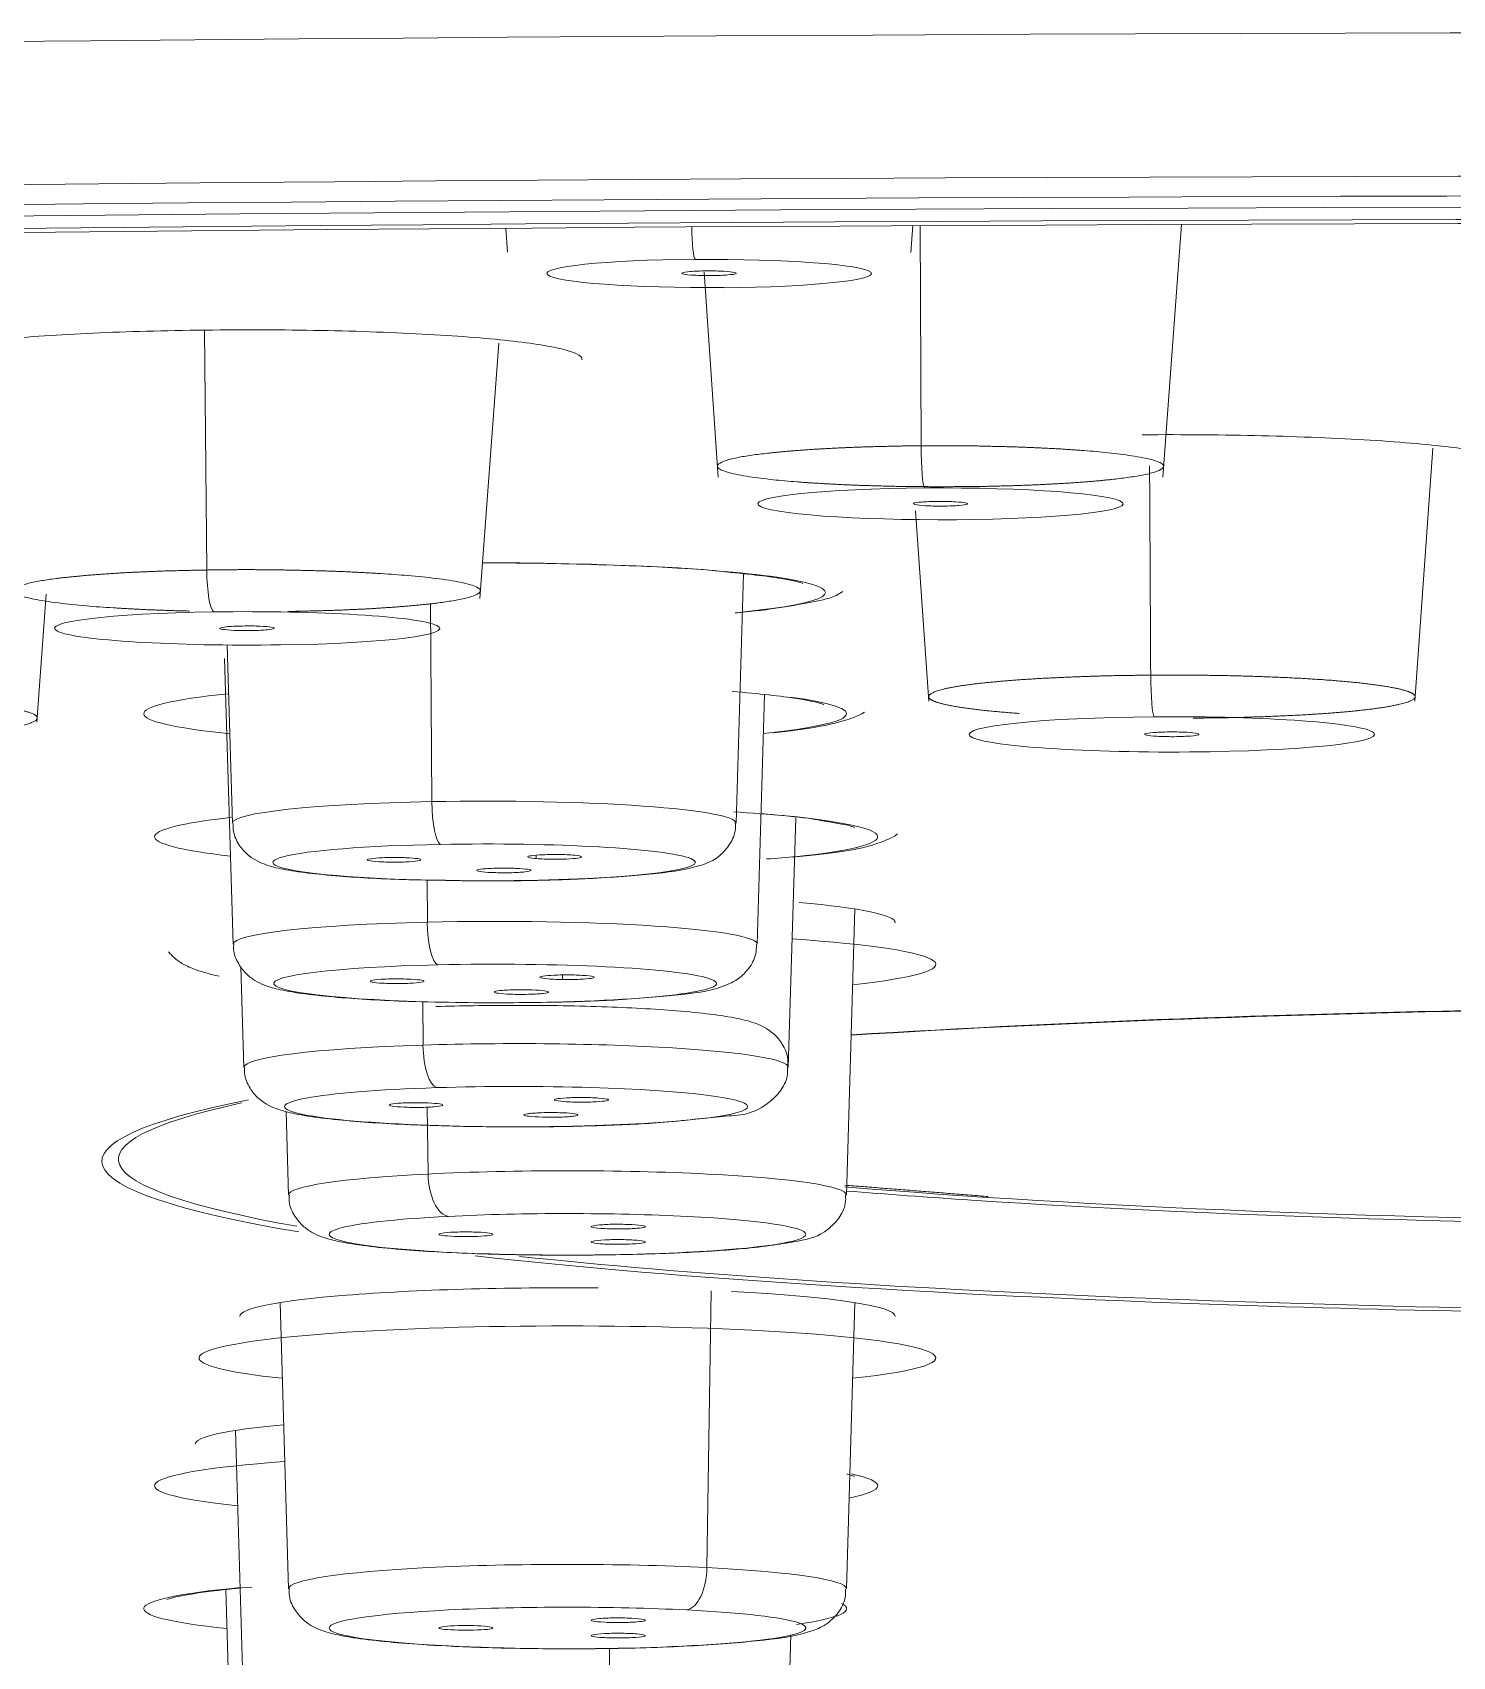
# Model space of a CAD drawing. Extents: x 19821 to 22981, y -91 to 2224.
# Drawn here: x 20676.77 to 20687.25, y 1301.8 to 1313.79 of the extents above; entities that cross this region are included whole.
import ezdxf

# ---------------------------------------------------------------- set-up
doc = ezdxf.new("R2010")
doc.units = 0
doc.header["$LTSCALE"] = 10
doc.header["$MEASUREMENT"] = 0
doc.layers.add('1', color=7, linetype='CONTINUOUS')

msp = doc.modelspace()

# ---------------------------------------------------------------- linework, layer by layer
at = {"layer": '1', "color": 7, "linetype": 'Continuous', "lineweight": 18}
for p, q in [((20680.26, 1312.342), (20680.272, 1312.164)), ((20683.251, 1312.163), (20683.265, 1312.361)), ((20685.111, 1310.503), (20685.247, 1312.37)), ((20681.725, 1312.018), (20681.828, 1310.503)), ((20680.069, 1309.607), (20680.208, 1311.494)), ((20686.971, 1308.851), (20687.103, 1310.717)), ((20683.286, 1310.256), (20683.384, 1308.851)), ((20681.96, 1307.95), (20682.015, 1309.789)), ((20676.8, 1308.695), (20676.869, 1309.641)), ((20678.185, 1309.164), (20678.249, 1307.055)), ((20678.203, 1309.264), (20678.243, 1307.95)), ((20682.116, 1307.055), (20682.171, 1308.896)), ((20682.346, 1306.146), (20682.401, 1307.989)), ((20682.775, 1305.204), (20682.838, 1307.316)), ((20678.306, 1306.889), (20678.328, 1306.146)), ((20678.639, 1305.822), (20678.657, 1305.204)), ((20678.594, 1304.41), (20678.657, 1302.298)), ((20682.775, 1302.298), (20682.838, 1304.41)), ((20678.265, 1303.466), (20678.328, 1301.355)), ((20678.193, 1302.29), (20678.249, 1300.447)), ((20682.346, 1301.355), (20682.364, 1301.957))]:
    msp.add_line(p, q, dxfattribs=at)
at = {"layer": '1', "color": 7, "linetype": 'Continuous', "lineweight": 13}
for p, q in [((20683.32, 1312.361), (20683.326, 1310.735)), ((20678.037, 1311.586), (20678.053, 1309.818)), ((20679.706, 1309.57), (20679.715, 1308.108)), ((20679.679, 1307.53), (20679.682, 1307.218)), ((20679.647, 1306.632), (20679.65, 1306.311)), ((20679.679, 1305.853), (20679.687, 1305.36)), ((20681.745, 1302.454), (20681.776, 1304.498)), ((20681.024, 1301.52), (20681.027, 1301.857))]:
    msp.add_line(p, q, dxfattribs=at)
for centre, major_axis, ratio, start_param, end_param in [((20690.341, 1302.937), (-124.486, 0), 0.087156, 4.712389, 6.292218), ((20680.101, 1309.652), (2.519, 0), 0.087156, 5.570273, 7.85907), ((20680.182, 1308.758), (2.594, 0), 0.087156, 2.432297, 3.856174), ((20680.182, 1308.758), (2.594, 0), 0.087156, 5.581056, 6.857328), ((20680.101, 1307.95), (-1.859, 0), 0.087156, 4.921828, 6.285822), ((20680.101, 1307.95), (-1.859, 0), 0.087156, 3.138973, 4.921828), ((20679.777, 1308.092), (0.006, -0.3), 0.207121, 4.653174, 6.193979), ((20680.337, 1307.849), (2.669, 0), 0.087156, 2.473666, 3.802069), ((20680.337, 1307.849), (2.669, 0), 0.087156, 5.591353, 7.109675), ((20680.101, 1307.66), (-1.559, 0), 0.087156, 4.921828, 8.063421), ((20680.101, 1307.66), (-1.559, 0), 0.087156, 1.780236, 4.921828), ((20680.425, 1307.826), (-0.006, 0.3), 0.207121, 4.230671, 4.320397), ((20680.425, 1307.826), (-0.006, 0.3), 0.207121, 3.052387, 3.290084), ((20680.182, 1307.056), (-1.934, 0), 0.087156, 4.974188, 6.285852), ((20680.182, 1307.056), (-1.934, 0), 0.087156, 3.139008, 4.974188), ((20679.759, 1307.202), (0.007, -0.3), 0.257834, 4.652052, 6.192857), ((20680.716, 1306.907), (2.719, 0), 0.087156, 5.598007, 7.198158), ((20680.182, 1306.766), (-1.634, 0), 0.087156, 4.974188, 7.706588), ((20680.182, 1306.766), (-1.634, 0), 0.087156, 1.832596, 4.974188), ((20680.605, 1306.927), (-0.007, 0.3), 0.257834, 4.254152, 4.367281), ((20690.341, 1305.469), (12.94, 0), 0.087156, 1.731361, 2.191948), ((20680.337, 1306.147), (-2.009, 0), 0.087156, 5.061455, 6.285841), ((20680.337, 1306.147), (-2.009, 0), 0.087156, 3.138996, 5.061455), ((20679.752, 1306.296), (0.01, -0.3), 0.340719, 4.649544, 6.190349), ((20680.337, 1305.857), (-1.709, 0), 0.087156, 5.061455, 8.203047), ((20680.337, 1305.857), (-1.709, 0), 0.087156, 1.919862, 4.381987), ((20690.341, 1305.454), (13.062, 0), 0.087156, 2.731419, 3.617888), ((20690.341, 1305.469), (12.94, 0), 0.087156, 2.764749, 3.596829), ((20680.716, 1305.204), (-2.059, 0), 0.087156, 5.235988, 6.285819), ((20680.716, 1305.204), (-2.059, 0), 0.087156, 3.138975, 5.235988), ((20679.837, 1305.346), (0.015, -0.3), 0.498097, 4.641698, 6.182504), ((20690.341, 1305.952), (-10.938, 0), 0.087156, 0.805438, 1.473224), ((20690.341, 1305.937), (-11.06, 0), 0.087156, 0.817461, 0.92658), ((20680.716, 1304.914), (-1.759, 0), 0.087156, 2.094395, 4.184487), ((20680.716, 1304.914), (-1.759, 0), 0.087156, 5.998167, 8.37758), ((20690.341, 1305.454), (13.062, 0), 0.087156, 3.803291, 4.364065), ((20690.341, 1305.469), (12.94, 0), 0.087156, 3.831712, 4.712389), ((20680.716, 1304.001), (2.719, 0), 0.087156, 1.047198, 3.826771), ((20680.716, 1304.001), (2.719, 0), 0.087156, 5.597991, 7.330383), ((20680.337, 1303.058), (2.669, 0), 0.087156, 2.265132, 3.833425), ((20680.337, 1303.058), (2.669, 0), 0.087156, 5.882627, 6.666405), ((20680.716, 1302.298), (-2.059, 0), 0.087156, 4.18879, 6.285803), ((20681.595, 1302.44), (0.015, 0.3), 0.498097, 3.242274, 4.78308), ((20680.716, 1302.298), (-2.059, 0), 0.087156, 3.138959, 4.18879), ((20680.182, 1302.15), (2.594, 0), 0.087156, 2.382931, 3.843722), ((20680.716, 1302.008), (-1.759, 0), 0.087156, 4.18879, 7.330383), ((20680.716, 1302.008), (-1.759, 0), 0.087156, 1.047198, 4.18879), ((20680.182, 1302.15), (2.594, 0), 0.087156, 5.742766, 6.453895)]:
    msp.add_ellipse(centre, major_axis=major_axis, ratio=ratio, start_param=start_param, end_param=end_param, dxfattribs=at)
at = {"layer": '1', "color": 7, "linetype": 'Continuous', "lineweight": 18}
for centre, major_axis, ratio, start_param, end_param in [((20690.341, 1301.967), (-123.486, 0), 0.087156, 4.712389, 6.221456), ((20690.341, 1301.967), (121.8, 0), 0.087156, 1.570796, 4.70718), ((20690.341, 1302.016), (119.248, 0), 0.087156, 1.570796, 3.197179), ((20690.341, 1301.967), (-120.85, 0), 0.087156, 4.712389, 7.853982), ((20690.341, 1301.967), (119.464, 0), 0.087156, 1.570796, 3.186508), ((20681.658, 1312.411), (0.002, -0.3), 0.087551, 4.911199, 6.195044), ((20681.764, 1312.008), (-1.2, 0), 0.087156, 4.801139, 7.939584), ((20681.76, 1312.007), (-1.2, 0), 0.087156, 1.659633, 4.797905), ((20683.352, 1310.723), (0.002, -0.3), 0.087075, 4.668694, 6.195355), ((20683.47, 1310.307), (-1.348, 0), 0.087156, 4.79971, 7.94077), ((20683.469, 1310.307), (-1.348, 0), 0.087156, 1.658402, 4.798892), ((20678.105, 1309.808), (0.005, -0.3), 0.173098, 4.676333, 6.194458), ((20678.351, 1309.387), (-1.422, 0), 0.087155, 1.745535, 4.886528), ((20678.352, 1309.388), (-1.422, 0), 0.087156, 4.887006, 8.028243), ((20685.047, 1309.034), (0.002, -0.3), 0.086851, 4.685987, 6.195526), ((20685.177, 1308.605), (-1.496, 0), 0.087157, 4.799626, 7.941204), ((20685.177, 1308.605), (-1.496, 0), 0.087157, 1.65809, 4.799555), ((20680.716, 1307.215), (2.419, 0), 0.087156, 6.280569, 7.068363), ((20680.182, 1306.766), (-1.634, 0), 0.087156, 1.423403, 1.832596), ((20690.341, 1305.454), (13.062, 0), 0.087156, 1.725078, 2.185321), ((20680.337, 1305.857), (-1.709, 0), 0.087156, 4.381987, 5.061455), ((20690.341, 1305.937), (-11.06, 0), 0.087156, 0.92658, 1.570796), ((20680.716, 1304.914), (-1.759, 0), 0.087156, 5.235988, 5.998167), ((20680.716, 1304.914), (-1.759, 0), 0.087156, 4.184487, 5.235988), ((20680.716, 1304.309), (2.419, 0), 0.087156, 1.477231, 3.144204), ((20680.716, 1304.309), (2.419, 0), 0.087156, 6.280543, 7.330383), ((20690.341, 1305.454), (13.062, 0), 0.087156, 4.364065, 4.712389), ((20680.337, 1303.366), (2.369, 0), 0.087156, 2.380783, 3.144185)]:
    msp.add_ellipse(centre, major_axis=major_axis, ratio=ratio, start_param=start_param, end_param=end_param, dxfattribs=at)
for points, degree in [([(20681.743, 1312.027), (20681.692, 1312.026), (20681.612, 1312.023), (20681.552, 1312.013), (20681.563, 1312.002), (20681.642, 1311.994), (20681.727, 1311.992), (20681.778, 1311.992)], 3), ([(20681.778, 1311.992), (20681.829, 1311.993), (20681.909, 1311.996), (20681.969, 1312.006), (20681.958, 1312.016), (20681.879, 1312.025), (20681.794, 1312.027), (20681.743, 1312.027)], 3), ([(20683.451, 1310.325), (20683.4, 1310.324), (20683.32, 1310.321), (20683.261, 1310.311), (20683.272, 1310.301), (20683.351, 1310.292), (20683.435, 1310.29), (20683.486, 1310.29)], 3), ([(20683.486, 1310.29), (20683.537, 1310.291), (20683.617, 1310.294), (20683.677, 1310.304), (20683.666, 1310.314), (20683.587, 1310.323), (20683.503, 1310.325), (20683.451, 1310.325)], 3), ([(20678.316, 1309.405), (20678.266, 1309.404), (20678.189, 1309.4), (20678.14, 1309.39), (20678.161, 1309.38), (20678.249, 1309.372), (20678.334, 1309.371), (20678.385, 1309.371)], 3), ([(20678.385, 1309.371), (20678.435, 1309.372), (20678.512, 1309.376), (20678.561, 1309.386), (20678.54, 1309.396), (20678.453, 1309.405), (20678.367, 1309.406), (20678.316, 1309.405)], 3), ([(20685.16, 1308.623), (20685.109, 1308.622), (20685.029, 1308.619), (20684.969, 1308.609), (20684.98, 1308.599), (20685.059, 1308.59), (20685.143, 1308.588), (20685.194, 1308.588)], 3), ([(20685.194, 1308.588), (20685.245, 1308.589), (20685.325, 1308.592), (20685.385, 1308.602), (20685.374, 1308.613), (20685.295, 1308.621), (20685.211, 1308.623), (20685.16, 1308.623)], 3), ([(20680.77, 1307.713), (20680.732, 1307.716), (20680.656, 1307.719), (20680.529, 1307.717), (20680.441, 1307.71), (20680.408, 1307.7), (20680.443, 1307.693), (20680.473, 1307.689)], 3), ([(20679.245, 1307.684), (20679.235, 1307.68), (20679.235, 1307.672), (20679.317, 1307.664), (20679.431, 1307.661), (20679.554, 1307.663), (20679.605, 1307.669), (20679.626, 1307.674)], 3), ([(20679.626, 1307.674), (20679.636, 1307.678), (20679.636, 1307.686), (20679.554, 1307.694), (20679.44, 1307.697), (20679.317, 1307.694), (20679.266, 1307.688), (20679.245, 1307.684)], 3), ([(20680.205, 1307.617), (20680.156, 1307.616), (20680.081, 1307.612), (20680.036, 1307.602), (20680.061, 1307.592), (20680.152, 1307.584), (20680.238, 1307.583), (20680.288, 1307.583)], 3), ([(20680.288, 1307.583), (20680.338, 1307.585), (20680.413, 1307.589), (20680.458, 1307.599), (20680.432, 1307.609), (20680.342, 1307.617), (20680.256, 1307.618), (20680.205, 1307.617)], 3), ([(20680.473, 1307.689), (20680.511, 1307.686), (20680.587, 1307.682), (20680.714, 1307.684), (20680.802, 1307.691), (20680.835, 1307.702), (20680.8, 1307.709), (20680.77, 1307.713)], 3), ([(20679.795, 1307.528), (20680.111, 1307.519), (20680.431, 1307.526)], 2), ([(20679.265, 1306.787), (20679.257, 1306.783), (20679.261, 1306.775), (20679.349, 1306.767), (20679.464, 1306.764), (20679.586, 1306.768), (20679.633, 1306.774), (20679.651, 1306.778)], 3), ([(20679.651, 1306.778), (20679.659, 1306.783), (20679.654, 1306.79), (20679.567, 1306.798), (20679.452, 1306.801), (20679.33, 1306.798), (20679.283, 1306.791), (20679.265, 1306.787)], 3), ([(20680.854, 1306.824), (20680.814, 1306.827), (20680.736, 1306.831), (20680.61, 1306.828), (20680.526, 1306.821), (20680.5, 1306.81), (20680.539, 1306.803), (20680.571, 1306.8)], 3), ([(20680.571, 1306.8), (20680.611, 1306.797), (20680.689, 1306.793), (20680.815, 1306.796), (20680.899, 1306.803), (20680.925, 1306.814), (20680.886, 1306.821), (20680.854, 1306.824)], 3), ([(20680.325, 1306.719), (20680.276, 1306.718), (20680.204, 1306.714), (20680.165, 1306.703), (20680.197, 1306.693), (20680.292, 1306.685), (20680.378, 1306.685), (20680.428, 1306.686)], 3), ([(20680.428, 1306.686), (20680.476, 1306.687), (20680.549, 1306.692), (20680.588, 1306.702), (20680.556, 1306.712), (20680.461, 1306.72), (20680.375, 1306.72), (20680.325, 1306.719)], 3), ([(20680.948, 1305.92), (20680.905, 1305.923), (20680.824, 1305.926), (20680.701, 1305.922), (20680.625, 1305.914), (20680.609, 1305.903), (20680.655, 1305.897), (20680.69, 1305.894)], 3), ([(20680.69, 1305.894), (20680.733, 1305.891), (20680.814, 1305.888), (20680.937, 1305.892), (20681.013, 1305.9), (20681.029, 1305.911), (20680.983, 1305.917), (20680.948, 1305.92)], 3), ([(20679.401, 1305.871), (20679.398, 1305.867), (20679.41, 1305.859), (20679.505, 1305.852), (20679.623, 1305.85), (20679.741, 1305.854), (20679.781, 1305.861), (20679.795, 1305.865)], 3), ([(20679.795, 1305.865), (20679.799, 1305.87), (20679.786, 1305.877), (20679.691, 1305.885), (20679.574, 1305.887), (20679.456, 1305.882), (20679.415, 1305.876), (20679.401, 1305.871)], 3), ([(20680.525, 1305.812), (20680.479, 1305.81), (20680.41, 1305.805), (20680.382, 1305.794), (20680.424, 1305.785), (20680.526, 1305.778), (20680.612, 1305.778), (20680.662, 1305.779)], 3), ([(20680.662, 1305.779), (20680.708, 1305.781), (20680.777, 1305.786), (20680.805, 1305.797), (20680.763, 1305.807), (20680.661, 1305.813), (20680.575, 1305.813), (20680.525, 1305.812)], 3), ([(20683.822, 1305.193), (20682.764, 1305.277)], 1), ([(20681.191, 1304.986), (20681.144, 1304.988), (20681.059, 1304.99), (20680.944, 1304.984), (20680.885, 1304.975), (20680.892, 1304.964), (20680.95, 1304.959), (20680.991, 1304.956)], 3), ([(20680.991, 1304.956), (20681.038, 1304.954), (20681.123, 1304.953), (20681.238, 1304.958), (20681.297, 1304.967), (20681.29, 1304.978), (20681.232, 1304.984), (20681.191, 1304.986)], 3), ([(20680.166, 1304.914), (20680.161, 1304.919), (20680.133, 1304.926), (20680.025, 1304.932), (20679.905, 1304.932), (20679.798, 1304.926), (20679.771, 1304.919), (20679.766, 1304.914)], 3), ([(20679.766, 1304.914), (20679.771, 1304.91), (20679.799, 1304.903), (20679.907, 1304.897), (20680.027, 1304.897), (20680.134, 1304.903), (20680.161, 1304.91), (20680.166, 1304.914)], 3), ([(20680.991, 1304.873), (20680.949, 1304.87), (20680.891, 1304.865), (20680.885, 1304.853), (20680.946, 1304.844), (20681.06, 1304.839), (20681.144, 1304.841), (20681.191, 1304.843)], 3), ([(20681.191, 1304.843), (20681.233, 1304.845), (20681.291, 1304.851), (20681.296, 1304.862), (20681.236, 1304.871), (20681.122, 1304.876), (20681.038, 1304.875), (20680.991, 1304.873)], 3), ([(20681.191, 1302.08), (20681.144, 1302.082), (20681.059, 1302.084), (20680.944, 1302.078), (20680.885, 1302.069), (20680.892, 1302.058), (20680.95, 1302.053), (20680.991, 1302.05)], 3), ([(20680.166, 1302.008), (20680.161, 1302.013), (20680.133, 1302.02), (20680.025, 1302.026), (20679.905, 1302.026), (20679.798, 1302.02), (20679.771, 1302.013), (20679.766, 1302.008)], 3), ([(20679.766, 1302.008), (20679.771, 1302.004), (20679.799, 1301.997), (20679.907, 1301.991), (20680.027, 1301.991), (20680.134, 1301.997), (20680.161, 1302.004), (20680.166, 1302.008)], 3), ([(20680.991, 1301.967), (20680.949, 1301.964), (20680.891, 1301.959), (20680.885, 1301.947), (20680.946, 1301.938), (20681.06, 1301.933), (20681.144, 1301.935), (20681.191, 1301.937)], 3), ([(20680.991, 1302.05), (20681.038, 1302.048), (20681.123, 1302.047), (20681.238, 1302.052), (20681.297, 1302.061), (20681.29, 1302.072), (20681.232, 1302.078), (20681.191, 1302.08)], 3), ([(20681.191, 1301.937), (20681.233, 1301.939), (20681.291, 1301.945), (20681.296, 1301.956), (20681.236, 1301.965), (20681.122, 1301.97), (20681.038, 1301.969), (20680.991, 1301.967)], 3)]:
    msp.add_open_spline(points, degree=degree, dxfattribs=at)
for points, knots in [([(20676.334, 1311.499), (20676.375, 1311.505), (20676.594, 1311.53), (20677.102, 1311.567), (20677.635, 1311.584), (20677.93, 1311.588)], [0, 0, 0, 0, 0.111166, 0.555583, 1, 1, 1, 1]), ([(20677.93, 1311.588), (20678.225, 1311.593), (20678.795, 1311.593), (20679.622, 1311.567), (20680.293, 1311.517), (20680.717, 1311.452), (20680.825, 1311.4), (20680.823, 1311.374), (20680.822, 1311.371)], [0, 0, 0, 0, 0.196678, 0.393357, 0.590035, 0.786713, 0.983392, 1, 1, 1, 1]), ([(20683.613, 1310.434), (20683.606, 1310.434), (20683.592, 1310.434), (20683.571, 1310.434), (20683.55, 1310.433), (20683.529, 1310.433), (20683.507, 1310.433), (20683.486, 1310.433), (20683.465, 1310.433), (20683.443, 1310.433), (20683.422, 1310.433), (20683.401, 1310.433), (20683.379, 1310.434), (20683.358, 1310.434), (20683.336, 1310.434), (20683.314, 1310.434), (20683.293, 1310.434), (20683.271, 1310.434), (20683.25, 1310.435), (20683.228, 1310.435), (20683.206, 1310.435), (20683.185, 1310.436), (20683.163, 1310.436), (20683.142, 1310.436), (20683.12, 1310.437), (20683.099, 1310.437), (20683.077, 1310.438), (20683.056, 1310.438), (20683.034, 1310.439), (20683.013, 1310.439), (20682.991, 1310.44), (20682.97, 1310.441), (20682.949, 1310.441), (20682.928, 1310.442), (20682.906, 1310.443), (20682.885, 1310.443), (20682.864, 1310.444), (20682.843, 1310.445), (20682.823, 1310.446), (20682.802, 1310.446), (20682.781, 1310.447), (20682.76, 1310.448), (20682.74, 1310.449), (20682.72, 1310.45), (20682.699, 1310.451), (20682.679, 1310.452), (20682.659, 1310.453), (20682.639, 1310.454), (20682.619, 1310.455), (20682.599, 1310.456), (20682.58, 1310.458), (20682.561, 1310.459), (20682.541, 1310.46), (20682.522, 1310.461), (20682.503, 1310.462), (20682.484, 1310.464), (20682.466, 1310.465), (20682.447, 1310.466), (20682.429, 1310.468), (20682.354, 1310.473), (20682.218, 1310.486), (20682.041, 1310.508), (20681.893, 1310.537), (20681.818, 1310.57), (20681.822, 1310.601), (20681.879, 1310.627), (20681.972, 1310.65), (20682.083, 1310.668), (20682.175, 1310.679), (20682.236, 1310.685), (20682.266, 1310.688), (20682.296, 1310.691), (20682.327, 1310.694), (20682.359, 1310.697), (20682.391, 1310.699), (20682.424, 1310.702), (20682.457, 1310.704), (20682.491, 1310.707), (20682.526, 1310.709), (20682.561, 1310.711), (20682.597, 1310.713), (20682.633, 1310.715), (20682.669, 1310.717), (20682.706, 1310.719), (20682.743, 1310.721), (20682.781, 1310.722), (20682.819, 1310.724), (20682.857, 1310.725), (20682.895, 1310.727), (20682.934, 1310.728), (20682.973, 1310.729), (20683.011, 1310.73), (20683.051, 1310.731), (20683.09, 1310.732), (20683.129, 1310.733), (20683.168, 1310.734), (20683.208, 1310.734), (20683.247, 1310.735), (20683.287, 1310.735), (20683.313, 1310.735), (20683.326, 1310.735)], [0, 0, 0, 0, 0.004078, 0.008164, 0.012259, 0.016362, 0.020473, 0.024592, 0.02872, 0.032856, 0.037, 0.041152, 0.045313, 0.049482, 0.053659, 0.057845, 0.062039, 0.066241, 0.070451, 0.07467, 0.078897, 0.083132, 0.087375, 0.091627, 0.095887, 0.100155, 0.104432, 0.108716, 0.113009, 0.117311, 0.12162, 0.125938, 0.130264, 0.134598, 0.138941, 0.143292, 0.147651, 0.152018, 0.156393, 0.160777, 0.165169, 0.16957, 0.173978, 0.178395, 0.18282, 0.187253, 0.191695, 0.196145, 0.200603, 0.205069, 0.209543, 0.214026, 0.218517, 0.223016, 0.227523, 0.232039, 0.236563, 0.241095, 0.245635, 0.250184, 0.297654, 0.355114, 0.422544, 0.499915, 0.562606, 0.61894, 0.668919, 0.712542, 0.749809, 0.758306, 0.766775, 0.775216, 0.783628, 0.792011, 0.800366, 0.808692, 0.81699, 0.82526, 0.833501, 0.841713, 0.849897, 0.858053, 0.86618, 0.874278, 0.882349, 0.890391, 0.898404, 0.906389, 0.914346, 0.922274, 0.930174, 0.938046, 0.945889, 0.953704, 0.961491, 0.969249, 0.976979, 0.984681, 0.992355, 1, 1, 1, 1]), ([(20683.326, 1310.735), (20683.333, 1310.736), (20683.347, 1310.736), (20683.368, 1310.736), (20683.389, 1310.736), (20683.411, 1310.736), (20683.432, 1310.736), (20683.453, 1310.736), (20683.475, 1310.736), (20683.496, 1310.736), (20683.517, 1310.736), (20683.539, 1310.736), (20683.56, 1310.736), (20683.582, 1310.736), (20683.604, 1310.735), (20683.625, 1310.735), (20683.647, 1310.735), (20683.668, 1310.735), (20683.69, 1310.735), (20683.712, 1310.734), (20683.733, 1310.734), (20683.755, 1310.734), (20683.776, 1310.733), (20683.798, 1310.733), (20683.82, 1310.732), (20683.841, 1310.732), (20683.863, 1310.731), (20683.884, 1310.731), (20683.906, 1310.73), (20683.927, 1310.73), (20683.948, 1310.729), (20683.97, 1310.729), (20683.991, 1310.728), (20684.012, 1310.727), (20684.033, 1310.727), (20684.054, 1310.726), (20684.075, 1310.725), (20684.096, 1310.724), (20684.117, 1310.724), (20684.138, 1310.723), (20684.159, 1310.722), (20684.179, 1310.721), (20684.2, 1310.72), (20684.22, 1310.719), (20684.24, 1310.718), (20684.26, 1310.717), (20684.281, 1310.716), (20684.3, 1310.715), (20684.32, 1310.714), (20684.34, 1310.713), (20684.359, 1310.712), (20684.379, 1310.71), (20684.398, 1310.709), (20684.417, 1310.708), (20684.436, 1310.707), (20684.455, 1310.705), (20684.474, 1310.704), (20684.492, 1310.703), (20684.51, 1310.701), (20684.586, 1310.696), (20684.721, 1310.684), (20684.898, 1310.661), (20685.046, 1310.632), (20685.121, 1310.6), (20685.117, 1310.568), (20685.06, 1310.542), (20684.967, 1310.519), (20684.856, 1310.502), (20684.764, 1310.49), (20684.703, 1310.484), (20684.673, 1310.481), (20684.643, 1310.478), (20684.612, 1310.475), (20684.581, 1310.472), (20684.548, 1310.47), (20684.515, 1310.467), (20684.482, 1310.465), (20684.448, 1310.462), (20684.413, 1310.46), (20684.378, 1310.458), (20684.343, 1310.456), (20684.306, 1310.454), (20684.27, 1310.452), (20684.233, 1310.45), (20684.196, 1310.448), (20684.158, 1310.447), (20684.12, 1310.445), (20684.082, 1310.444), (20684.044, 1310.442), (20684.005, 1310.441), (20683.967, 1310.44), (20683.928, 1310.439), (20683.889, 1310.438), (20683.849, 1310.437), (20683.81, 1310.436), (20683.771, 1310.436), (20683.731, 1310.435), (20683.692, 1310.435), (20683.653, 1310.434), (20683.626, 1310.434), (20683.613, 1310.434)], [0, 0, 0, 0, 0.004085, 0.008179, 0.01228, 0.016389, 0.020507, 0.024632, 0.028765, 0.032907, 0.037056, 0.041213, 0.045379, 0.049552, 0.053733, 0.057922, 0.06212, 0.066325, 0.070538, 0.074759, 0.078989, 0.083226, 0.087471, 0.091724, 0.095986, 0.100255, 0.104532, 0.108818, 0.113111, 0.117413, 0.121722, 0.126039, 0.130365, 0.134698, 0.13904, 0.143389, 0.147747, 0.152113, 0.156486, 0.160868, 0.165258, 0.169655, 0.174061, 0.178475, 0.182897, 0.187327, 0.191765, 0.196211, 0.200665, 0.205127, 0.209597, 0.214075, 0.218561, 0.223056, 0.227558, 0.232069, 0.236587, 0.241114, 0.245648, 0.250191, 0.297762, 0.355246, 0.422636, 0.499927, 0.562657, 0.619022, 0.66901, 0.71261, 0.749816, 0.758314, 0.766783, 0.775224, 0.783637, 0.792021, 0.800377, 0.808705, 0.817003, 0.825274, 0.833515, 0.841729, 0.849914, 0.85807, 0.866198, 0.874297, 0.882368, 0.89041, 0.898423, 0.906409, 0.914365, 0.922293, 0.930192, 0.938063, 0.945905, 0.953719, 0.961504, 0.96926, 0.976988, 0.984687, 0.992358, 1, 1, 1, 1]), ([(20684.958, 1310.817), (20685.266, 1310.819), (20685.85, 1310.814), (20686.672, 1310.781), (20687.31, 1310.724), (20687.66, 1310.659), (20687.724, 1310.611), (20687.716, 1310.589)], [0, 0, 0, 0, 0.206131, 0.412262, 0.618393, 0.824524, 1, 1, 1, 1]), ([(20677.925, 1309.515), (20677.922, 1309.515), (20677.913, 1309.516), (20677.897, 1309.516), (20677.877, 1309.517), (20677.857, 1309.517), (20677.837, 1309.518), (20677.817, 1309.518), (20677.798, 1309.519), (20677.778, 1309.52), (20677.758, 1309.52), (20677.739, 1309.521), (20677.719, 1309.522), (20677.7, 1309.522), (20677.68, 1309.523), (20677.661, 1309.524), (20677.642, 1309.525), (20677.623, 1309.525), (20677.604, 1309.526), (20677.585, 1309.527), (20677.566, 1309.528), (20677.547, 1309.529), (20677.528, 1309.53), (20677.509, 1309.531), (20677.491, 1309.532), (20677.472, 1309.533), (20677.454, 1309.534), (20677.436, 1309.535), (20677.418, 1309.536), (20677.4, 1309.537), (20677.382, 1309.538), (20677.3, 1309.543), (20677.147, 1309.554), (20676.941, 1309.576), (20676.757, 1309.604), (20676.647, 1309.637), (20676.62, 1309.669), (20676.655, 1309.696), (20676.729, 1309.72), (20676.827, 1309.739), (20676.911, 1309.752), (20676.968, 1309.759), (20676.996, 1309.762), (20677.025, 1309.765), (20677.054, 1309.768), (20677.084, 1309.771), (20677.115, 1309.774), (20677.147, 1309.777), (20677.18, 1309.78), (20677.213, 1309.783), (20677.247, 1309.785), (20677.281, 1309.788), (20677.316, 1309.79), (20677.352, 1309.792), (20677.388, 1309.795), (20677.424, 1309.797), (20677.461, 1309.799), (20677.499, 1309.801), (20677.537, 1309.803), (20677.575, 1309.804), (20677.614, 1309.806), (20677.652, 1309.808), (20677.692, 1309.809), (20677.731, 1309.811), (20677.771, 1309.812), (20677.811, 1309.813), (20677.851, 1309.814), (20677.891, 1309.815), (20677.931, 1309.816), (20677.972, 1309.817), (20678.012, 1309.818), (20678.039, 1309.818), (20678.053, 1309.818)], [0, 0, 0, 0, 0.001877, 0.006293, 0.010715, 0.015145, 0.019582, 0.024026, 0.028477, 0.032935, 0.0374, 0.041872, 0.046351, 0.050837, 0.05533, 0.05983, 0.064337, 0.068851, 0.073372, 0.0779, 0.082435, 0.086977, 0.091527, 0.096083, 0.100646, 0.105216, 0.109793, 0.114377, 0.118968, 0.123566, 0.128171, 0.132784, 0.187909, 0.25444, 0.332354, 0.421626, 0.494262, 0.559485, 0.617292, 0.667681, 0.710651, 0.720495, 0.730306, 0.740082, 0.749824, 0.759533, 0.769207, 0.778847, 0.788453, 0.798025, 0.807562, 0.817066, 0.826536, 0.835971, 0.845373, 0.854741, 0.864074, 0.873374, 0.882639, 0.891871, 0.901068, 0.910232, 0.919362, 0.928457, 0.937519, 0.946547, 0.95554, 0.9645, 0.973426, 0.982318, 0.991176, 1, 1, 1, 1]), ([(20678.053, 1309.818), (20678.059, 1309.819), (20678.072, 1309.819), (20678.091, 1309.819), (20678.11, 1309.819), (20678.129, 1309.82), (20678.149, 1309.82), (20678.168, 1309.82), (20678.188, 1309.82), (20678.207, 1309.82), (20678.227, 1309.82), (20678.246, 1309.82), (20678.266, 1309.821), (20678.286, 1309.821), (20678.306, 1309.821), (20678.325, 1309.821), (20678.345, 1309.821), (20678.365, 1309.821), (20678.385, 1309.821), (20678.405, 1309.821), (20678.425, 1309.821), (20678.445, 1309.82), (20678.465, 1309.82), (20678.485, 1309.82), (20678.505, 1309.82), (20678.525, 1309.82), (20678.545, 1309.82), (20678.565, 1309.819), (20678.585, 1309.819), (20678.605, 1309.819), (20678.625, 1309.819), (20678.646, 1309.818), (20678.666, 1309.818), (20678.686, 1309.818), (20678.706, 1309.817), (20678.726, 1309.817), (20678.746, 1309.816), (20678.766, 1309.816), (20678.786, 1309.815), (20678.806, 1309.815), (20678.826, 1309.814), (20678.846, 1309.814), (20678.865, 1309.813), (20678.885, 1309.813), (20678.905, 1309.812), (20678.925, 1309.812), (20678.944, 1309.811), (20678.964, 1309.81), (20678.983, 1309.81), (20679.003, 1309.809), (20679.022, 1309.808), (20679.042, 1309.807), (20679.061, 1309.807), (20679.08, 1309.806), (20679.099, 1309.805), (20679.118, 1309.804), (20679.137, 1309.803), (20679.156, 1309.802), (20679.175, 1309.801), (20679.194, 1309.8), (20679.212, 1309.799), (20679.231, 1309.798), (20679.249, 1309.797), (20679.267, 1309.796), (20679.285, 1309.795), (20679.303, 1309.794), (20679.321, 1309.793), (20679.403, 1309.788), (20679.556, 1309.777), (20679.762, 1309.756), (20679.946, 1309.727), (20680.056, 1309.694), (20680.083, 1309.662), (20680.049, 1309.635), (20679.975, 1309.611), (20679.877, 1309.592), (20679.792, 1309.58), (20679.735, 1309.572), (20679.708, 1309.569), (20679.679, 1309.566), (20679.65, 1309.563), (20679.62, 1309.56), (20679.589, 1309.557), (20679.557, 1309.554), (20679.525, 1309.551), (20679.491, 1309.549), (20679.458, 1309.546), (20679.423, 1309.543), (20679.388, 1309.541), (20679.353, 1309.539), (20679.317, 1309.536), (20679.28, 1309.534), (20679.243, 1309.532), (20679.206, 1309.53), (20679.168, 1309.528), (20679.13, 1309.527), (20679.091, 1309.525), (20679.052, 1309.523), (20679.013, 1309.522), (20678.973, 1309.52), (20678.934, 1309.519), (20678.894, 1309.518), (20678.853, 1309.517), (20678.813, 1309.516), (20678.773, 1309.515), (20678.732, 1309.514), (20678.691, 1309.513), (20678.664, 1309.513), (20678.651, 1309.513)], [0, 0, 0, 0, 0.003581, 0.007169, 0.010763, 0.014363, 0.01797, 0.021584, 0.025204, 0.02883, 0.032463, 0.036102, 0.039747, 0.043399, 0.047058, 0.050723, 0.054394, 0.058072, 0.061756, 0.065446, 0.069144, 0.072847, 0.076557, 0.080273, 0.083996, 0.087726, 0.091461, 0.095203, 0.098952, 0.102707, 0.106469, 0.110237, 0.114011, 0.117792, 0.121579, 0.125373, 0.129173, 0.13298, 0.136793, 0.140613, 0.144439, 0.148271, 0.15211, 0.155955, 0.159807, 0.163666, 0.16753, 0.171402, 0.175279, 0.179163, 0.183054, 0.186951, 0.190855, 0.194765, 0.198681, 0.202604, 0.206533, 0.210469, 0.214411, 0.21836, 0.222316, 0.226277, 0.230245, 0.23422, 0.238201, 0.242189, 0.246183, 0.250183, 0.29761, 0.355048, 0.422489, 0.499923, 0.562507, 0.618797, 0.668784, 0.712461, 0.74982, 0.7583, 0.766752, 0.775177, 0.783575, 0.791945, 0.800289, 0.808605, 0.816893, 0.825155, 0.833389, 0.841596, 0.849776, 0.857928, 0.866053, 0.874151, 0.882222, 0.890265, 0.898281, 0.906269, 0.91423, 0.922164, 0.930071, 0.93795, 0.945802, 0.953627, 0.961424, 0.969194, 0.976936, 0.984652, 0.99234, 1, 1, 1, 1]), ([(20680.088, 1309.871), (20680.133, 1309.871), (20680.479, 1309.87), (20681.122, 1309.856), (20681.704, 1309.827), (20681.881, 1309.805), (20681.887, 1309.804)], [0, 0, 0, 0, 0.06677, 0.523332, 0.983732, 1, 1, 1, 1]), ([(20681.887, 1309.804), (20682.072, 1309.787), (20682.289, 1309.76), (20682.431, 1309.729), (20682.453, 1309.718), (20682.453, 1309.718)], [0, 0, 0, 0, 0.551843, 0.859039, 1, 1, 1, 1]), ([(20681.954, 1309.502), (20681.975, 1309.503), (20682.236, 1309.527), (20682.507, 1309.579), (20682.679, 1309.613), (20682.748, 1309.66)], [0, 0, 0, 0, 0.054706, 0.681779, 1, 1, 1, 1]), ([(20684.049, 1308.76), (20684.044, 1308.76), (20684.031, 1308.761), (20684.01, 1308.762), (20683.987, 1308.764), (20683.964, 1308.766), (20683.942, 1308.768), (20683.919, 1308.77), (20683.897, 1308.772), (20683.875, 1308.774), (20683.854, 1308.776), (20683.832, 1308.778), (20683.811, 1308.78), (20683.791, 1308.782), (20683.77, 1308.784), (20683.75, 1308.787), (20683.731, 1308.789), (20683.712, 1308.791), (20683.693, 1308.794), (20683.674, 1308.796), (20683.656, 1308.799), (20683.639, 1308.801), (20683.622, 1308.804), (20683.605, 1308.807), (20683.589, 1308.809), (20683.573, 1308.812), (20683.558, 1308.815), (20683.544, 1308.817), (20683.53, 1308.82), (20683.516, 1308.823), (20683.503, 1308.826), (20683.491, 1308.829), (20683.479, 1308.832), (20683.468, 1308.835), (20683.457, 1308.838), (20683.447, 1308.841), (20683.438, 1308.844), (20683.429, 1308.847), (20683.421, 1308.85), (20683.414, 1308.854), (20683.407, 1308.857), (20683.402, 1308.86), (20683.396, 1308.863), (20683.392, 1308.867), (20683.387, 1308.871), (20683.383, 1308.876), (20683.381, 1308.882), (20683.382, 1308.888), (20683.385, 1308.894), (20683.391, 1308.9), (20683.399, 1308.906), (20683.41, 1308.912), (20683.423, 1308.918), (20683.438, 1308.924), (20683.455, 1308.929), (20683.475, 1308.935), (20683.496, 1308.94), (20683.519, 1308.945), (20683.544, 1308.95), (20683.571, 1308.955), (20683.599, 1308.96), (20683.629, 1308.965), (20683.66, 1308.969), (20683.693, 1308.974), (20683.727, 1308.978), (20683.762, 1308.982), (20683.798, 1308.986), (20683.836, 1308.99), (20683.874, 1308.993), (20683.913, 1308.997), (20683.953, 1309), (20683.993, 1309.004), (20684.035, 1309.007), (20684.077, 1309.01), (20684.119, 1309.012), (20684.162, 1309.015), (20684.205, 1309.018), (20684.248, 1309.02), (20684.292, 1309.022), (20684.336, 1309.024), (20684.379, 1309.026), (20684.423, 1309.028), (20684.467, 1309.03), (20684.511, 1309.031), (20684.555, 1309.033), (20684.599, 1309.034), (20684.643, 1309.036), (20684.686, 1309.037), (20684.729, 1309.038), (20684.772, 1309.039), (20684.814, 1309.039), (20684.857, 1309.04), (20684.898, 1309.041), (20684.939, 1309.041), (20684.98, 1309.042), (20685.007, 1309.042), (20685.021, 1309.042)], [0, 0, 0, 0, 0.004527, 0.011673, 0.018859, 0.026084, 0.033349, 0.040653, 0.047996, 0.055378, 0.0628, 0.070261, 0.077761, 0.0853, 0.092879, 0.100497, 0.108154, 0.11585, 0.123586, 0.131361, 0.139176, 0.147029, 0.154922, 0.162854, 0.170825, 0.178836, 0.186886, 0.194975, 0.203103, 0.211271, 0.219477, 0.227724, 0.236009, 0.244333, 0.252697, 0.2611, 0.269543, 0.278024, 0.286545, 0.295105, 0.303704, 0.312342, 0.32102, 0.329737, 0.338493, 0.354937, 0.371242, 0.387408, 0.403435, 0.419323, 0.435072, 0.450681, 0.466152, 0.481484, 0.496677, 0.51173, 0.526645, 0.541421, 0.556057, 0.570555, 0.584914, 0.599134, 0.613215, 0.627157, 0.64096, 0.654625, 0.66815, 0.681536, 0.694784, 0.707893, 0.720863, 0.733694, 0.746386, 0.758939, 0.771354, 0.783629, 0.795766, 0.807764, 0.819624, 0.831344, 0.842926, 0.854369, 0.865673, 0.876838, 0.887865, 0.898753, 0.909502, 0.920112, 0.930584, 0.940916, 0.95111, 0.961166, 0.971082, 0.98086, 0.9905, 1, 1, 1, 1]), ([(20685.021, 1309.042), (20685.028, 1309.042), (20685.042, 1309.042), (20685.064, 1309.042), (20685.086, 1309.042), (20685.107, 1309.042), (20685.13, 1309.043), (20685.152, 1309.043), (20685.174, 1309.043), (20685.197, 1309.043), (20685.22, 1309.043), (20685.243, 1309.042), (20685.266, 1309.042), (20685.289, 1309.042), (20685.312, 1309.042), (20685.336, 1309.042), (20685.36, 1309.042), (20685.383, 1309.042), (20685.407, 1309.041), (20685.431, 1309.041), (20685.456, 1309.041), (20685.48, 1309.04), (20685.504, 1309.04), (20685.529, 1309.04), (20685.553, 1309.039), (20685.578, 1309.039), (20685.603, 1309.038), (20685.628, 1309.038), (20685.653, 1309.037), (20685.678, 1309.036), (20685.703, 1309.036), (20685.728, 1309.035), (20685.753, 1309.034), (20685.778, 1309.034), (20685.803, 1309.033), (20685.828, 1309.032), (20685.854, 1309.031), (20685.879, 1309.03), (20685.904, 1309.029), (20685.929, 1309.028), (20685.954, 1309.027), (20685.979, 1309.026), (20686.004, 1309.025), (20686.03, 1309.024), (20686.054, 1309.023), (20686.079, 1309.021), (20686.104, 1309.02), (20686.129, 1309.019), (20686.153, 1309.017), (20686.178, 1309.016), (20686.202, 1309.014), (20686.226, 1309.013), (20686.25, 1309.011), (20686.274, 1309.01), (20686.298, 1309.008), (20686.321, 1309.006), (20686.345, 1309.005), (20686.368, 1309.003), (20686.391, 1309.001), (20686.413, 1308.999), (20686.436, 1308.997), (20686.458, 1308.995), (20686.48, 1308.993), (20686.501, 1308.991), (20686.523, 1308.989), (20686.544, 1308.987), (20686.564, 1308.985), (20686.585, 1308.982), (20686.604, 1308.98), (20686.624, 1308.978), (20686.643, 1308.975), (20686.662, 1308.973), (20686.68, 1308.971), (20686.698, 1308.968), (20686.716, 1308.966), (20686.733, 1308.963), (20686.75, 1308.96), (20686.766, 1308.958), (20686.781, 1308.955), (20686.796, 1308.952), (20686.811, 1308.949), (20686.825, 1308.947), (20686.839, 1308.944), (20686.852, 1308.941), (20686.864, 1308.938), (20686.876, 1308.935), (20686.887, 1308.932), (20686.898, 1308.929), (20686.907, 1308.926), (20686.917, 1308.923), (20686.925, 1308.92), (20686.933, 1308.917), (20686.941, 1308.913), (20686.947, 1308.91), (20686.953, 1308.907), (20686.958, 1308.904), (20686.963, 1308.9), (20686.967, 1308.896), (20686.971, 1308.891), (20686.973, 1308.885), (20686.973, 1308.879), (20686.969, 1308.873), (20686.963, 1308.867), (20686.955, 1308.861), (20686.945, 1308.855), (20686.932, 1308.849), (20686.916, 1308.843), (20686.899, 1308.838), (20686.88, 1308.832), (20686.858, 1308.827), (20686.835, 1308.822), (20686.81, 1308.817), (20686.783, 1308.812), (20686.755, 1308.807), (20686.725, 1308.802), (20686.694, 1308.798), (20686.661, 1308.793), (20686.627, 1308.789), (20686.592, 1308.785), (20686.556, 1308.781), (20686.519, 1308.777), (20686.48, 1308.773), (20686.441, 1308.77), (20686.401, 1308.767), (20686.361, 1308.763), (20686.32, 1308.76), (20686.278, 1308.757), (20686.235, 1308.754), (20686.193, 1308.752), (20686.15, 1308.749), (20686.106, 1308.747), (20686.063, 1308.745), (20686.019, 1308.743), (20685.975, 1308.741), (20685.931, 1308.739), (20685.887, 1308.737), (20685.843, 1308.735), (20685.799, 1308.734), (20685.755, 1308.733), (20685.712, 1308.731), (20685.668, 1308.73), (20685.625, 1308.729), (20685.582, 1308.728), (20685.54, 1308.728), (20685.498, 1308.727), (20685.456, 1308.726), (20685.415, 1308.726), (20685.374, 1308.725), (20685.347, 1308.725), (20685.334, 1308.725)], [0, 0, 0, 0, 0.003803, 0.007635, 0.011496, 0.015388, 0.019308, 0.023259, 0.027239, 0.031248, 0.035288, 0.039356, 0.043455, 0.047582, 0.05174, 0.055927, 0.060144, 0.06439, 0.068666, 0.072971, 0.077306, 0.081671, 0.086065, 0.090489, 0.094942, 0.099425, 0.103937, 0.108479, 0.113051, 0.117652, 0.122283, 0.126944, 0.131634, 0.136354, 0.141103, 0.145882, 0.15069, 0.155528, 0.160396, 0.165293, 0.17022, 0.175176, 0.180163, 0.185178, 0.190223, 0.195298, 0.200403, 0.205537, 0.210701, 0.215894, 0.221117, 0.226369, 0.231651, 0.236963, 0.242305, 0.247676, 0.253076, 0.258506, 0.263966, 0.269456, 0.274975, 0.280523, 0.286102, 0.29171, 0.297347, 0.303014, 0.308711, 0.314438, 0.320194, 0.325979, 0.331795, 0.337639, 0.343514, 0.349418, 0.355352, 0.361316, 0.367309, 0.373331, 0.379384, 0.385466, 0.391577, 0.397719, 0.40389, 0.41009, 0.416321, 0.42258, 0.42887, 0.435189, 0.441538, 0.447916, 0.454325, 0.460762, 0.46723, 0.473727, 0.480254, 0.48681, 0.493396, 0.500012, 0.512443, 0.524769, 0.53699, 0.549107, 0.561118, 0.573024, 0.584825, 0.596521, 0.608112, 0.619598, 0.630979, 0.642255, 0.653426, 0.664492, 0.675453, 0.686308, 0.697059, 0.707704, 0.718245, 0.72868, 0.73901, 0.749235, 0.759355, 0.769369, 0.779279, 0.789083, 0.798782, 0.808376, 0.817865, 0.827249, 0.836527, 0.8457, 0.854769, 0.863731, 0.872589, 0.881342, 0.889989, 0.898531, 0.906968, 0.915299, 0.923525, 0.931647, 0.939662, 0.947573, 0.955378, 0.963078, 0.970673, 0.978163, 0.985547, 0.992826, 1, 1, 1, 1]), ([(20681.931, 1308.922), (20682.134, 1308.905), (20682.396, 1308.876), (20682.576, 1308.839), (20682.607, 1308.825), (20682.607, 1308.825)], [0, 0, 0, 0, 0.510096, 0.848648, 1, 1, 1, 1]), ([(20674.542, 1308.881), (20674.549, 1308.881), (20674.563, 1308.881), (20674.584, 1308.882), (20674.605, 1308.882), (20674.626, 1308.883), (20674.648, 1308.883), (20674.67, 1308.884), (20674.692, 1308.884), (20674.714, 1308.884), (20674.737, 1308.885), (20674.76, 1308.885), (20674.782, 1308.885), (20674.806, 1308.885), (20674.829, 1308.886), (20674.852, 1308.886), (20674.876, 1308.886), (20674.9, 1308.886), (20674.924, 1308.886), (20674.948, 1308.886), (20674.973, 1308.886), (20674.997, 1308.886), (20675.022, 1308.886), (20675.047, 1308.886), (20675.072, 1308.886), (20675.098, 1308.886), (20675.123, 1308.886), (20675.149, 1308.886), (20675.174, 1308.886), (20675.2, 1308.885), (20675.226, 1308.885), (20675.252, 1308.885), (20675.278, 1308.885), (20675.305, 1308.884), (20675.331, 1308.884), (20675.357, 1308.883), (20675.384, 1308.883), (20675.411, 1308.882), (20675.437, 1308.882), (20675.464, 1308.881), (20675.491, 1308.88), (20675.518, 1308.88), (20675.545, 1308.879), (20675.572, 1308.878), (20675.599, 1308.877), (20675.626, 1308.877), (20675.652, 1308.876), (20675.679, 1308.875), (20675.706, 1308.874), (20675.733, 1308.873), (20675.76, 1308.872), (20675.787, 1308.87), (20675.814, 1308.869), (20675.84, 1308.868), (20675.867, 1308.867), (20675.893, 1308.865), (20675.92, 1308.864), (20675.946, 1308.863), (20675.972, 1308.861), (20675.998, 1308.86), (20676.024, 1308.858), (20676.049, 1308.857), (20676.075, 1308.855), (20676.1, 1308.853), (20676.125, 1308.851), (20676.15, 1308.85), (20676.175, 1308.848), (20676.199, 1308.846), (20676.223, 1308.844), (20676.247, 1308.842), (20676.27, 1308.84), (20676.294, 1308.838), (20676.317, 1308.836), (20676.339, 1308.834), (20676.361, 1308.831), (20676.383, 1308.829), (20676.405, 1308.827), (20676.426, 1308.824), (20676.446, 1308.822), (20676.467, 1308.819), (20676.486, 1308.817), (20676.506, 1308.814), (20676.525, 1308.812), (20676.543, 1308.809), (20676.561, 1308.806), (20676.578, 1308.804), (20676.595, 1308.801), (20676.612, 1308.798), (20676.627, 1308.795), (20676.642, 1308.792), (20676.657, 1308.789), (20676.671, 1308.786), (20676.684, 1308.783), (20676.697, 1308.78), (20676.709, 1308.777), (20676.721, 1308.774), (20676.731, 1308.771), (20676.744, 1308.767), (20676.758, 1308.762), (20676.772, 1308.756), (20676.784, 1308.75), (20676.792, 1308.744), (20676.798, 1308.738), (20676.802, 1308.732), (20676.803, 1308.726), (20676.801, 1308.72), (20676.797, 1308.714), (20676.791, 1308.708), (20676.783, 1308.703), (20676.772, 1308.697), (20676.759, 1308.692), (20676.745, 1308.686), (20676.728, 1308.681), (20676.71, 1308.676), (20676.689, 1308.671), (20676.667, 1308.666), (20676.644, 1308.661), (20676.619, 1308.656), (20676.592, 1308.651), (20676.564, 1308.647), (20676.535, 1308.643), (20676.505, 1308.638), (20676.473, 1308.634), (20676.44, 1308.63), (20676.407, 1308.627), (20676.372, 1308.623), (20676.337, 1308.619), (20676.301, 1308.616), (20676.264, 1308.613), (20676.226, 1308.61), (20676.188, 1308.607), (20676.15, 1308.604), (20676.111, 1308.601), (20676.072, 1308.598), (20676.032, 1308.596), (20675.992, 1308.594), (20675.952, 1308.591), (20675.912, 1308.589), (20675.871, 1308.587), (20675.831, 1308.585), (20675.79, 1308.584), (20675.75, 1308.582), (20675.71, 1308.581), (20675.669, 1308.579), (20675.629, 1308.578), (20675.59, 1308.577), (20675.55, 1308.575), (20675.511, 1308.574), (20675.485, 1308.574), (20675.472, 1308.573)], [0, 0, 0, 0, 0.003803, 0.007635, 0.011497, 0.015388, 0.019309, 0.02326, 0.02724, 0.03125, 0.035289, 0.039358, 0.043456, 0.047584, 0.051742, 0.055929, 0.060146, 0.064392, 0.068668, 0.072974, 0.077309, 0.081673, 0.086068, 0.090491, 0.094945, 0.099428, 0.10394, 0.108483, 0.113054, 0.117656, 0.122287, 0.126947, 0.131637, 0.136357, 0.141107, 0.145885, 0.150694, 0.155532, 0.1604, 0.165297, 0.170224, 0.17518, 0.180167, 0.185182, 0.190228, 0.195302, 0.200407, 0.205541, 0.210705, 0.215898, 0.221121, 0.226373, 0.231656, 0.236967, 0.242309, 0.24768, 0.25308, 0.25851, 0.26397, 0.26946, 0.274979, 0.280527, 0.286105, 0.291713, 0.297351, 0.303018, 0.308715, 0.314441, 0.320197, 0.325983, 0.331798, 0.337643, 0.343517, 0.349421, 0.355355, 0.361318, 0.367311, 0.373334, 0.379386, 0.385468, 0.39158, 0.397721, 0.403892, 0.410092, 0.416322, 0.422582, 0.428872, 0.435191, 0.441539, 0.447918, 0.454326, 0.460763, 0.467231, 0.473728, 0.480254, 0.48681, 0.493396, 0.500012, 0.512443, 0.52477, 0.536991, 0.549108, 0.561119, 0.573026, 0.584827, 0.596523, 0.608115, 0.619601, 0.630982, 0.642258, 0.653429, 0.664495, 0.675456, 0.686312, 0.697062, 0.707708, 0.718248, 0.728684, 0.739014, 0.749239, 0.759359, 0.769373, 0.779283, 0.789087, 0.798786, 0.80838, 0.817869, 0.827253, 0.836531, 0.845704, 0.854772, 0.863735, 0.872593, 0.881345, 0.889992, 0.898534, 0.90697, 0.915302, 0.923528, 0.931649, 0.939665, 0.947575, 0.95538, 0.96308, 0.970674, 0.978164, 0.985548, 0.992827, 1, 1, 1, 1]), ([(20682.237, 1308.617), (20682.238, 1308.617), (20682.469, 1308.64), (20682.69, 1308.68), (20682.853, 1308.736), (20682.908, 1308.769)], [0, 0, 0, 0, 0.001608, 0.724142, 1, 1, 1, 1]), ([(20681.944, 1308.033), (20682.207, 1308.016), (20682.453, 1307.995), (20682.571, 1307.973), (20682.573, 1307.972)], [0, 0, 0, 0, 0.986573, 1, 1, 1, 1]), ([(20682.573, 1307.972), (20682.686, 1307.952), (20682.791, 1307.937), (20682.835, 1307.918), (20682.835, 1307.918)], [0, 0, 0, 0, 0.683966, 1, 1, 1, 1]), ([(20678.249, 1307.948), (20678.247, 1307.928), (20678.248, 1307.871), (20678.288, 1307.787), (20678.351, 1307.716), (20678.42, 1307.671), (20678.506, 1307.634), (20678.662, 1307.596), (20678.987, 1307.558), (20679.431, 1307.532), (20679.708, 1307.529), (20679.795, 1307.528)], [0, 0, 0, 0, 0.027117, 0.079245, 0.125279, 0.1724, 0.233416, 0.360327, 0.644667, 0.893222, 1, 1, 1, 1]), ([(20680.431, 1307.526), (20680.601, 1307.529), (20680.945, 1307.541), (20681.415, 1307.578), (20681.644, 1307.615), (20681.815, 1307.678), (20681.917, 1307.789), (20681.958, 1307.88), (20681.956, 1307.935), (20681.954, 1307.951)], [0, 0, 0, 0, 0.213786, 0.472298, 0.748715, 0.866925, 0.922251, 0.978798, 1, 1, 1, 1]), ([(20682.186, 1307.685), (20682.339, 1307.695), (20682.743, 1307.734), (20682.961, 1307.773), (20683.127, 1307.851), (20683.153, 1307.87)], [0, 0, 0, 0, 0.307216, 0.894376, 1, 1, 1, 1]), ([(20677.771, 1307), (20677.779, 1306.99), (20677.813, 1306.952), (20677.887, 1306.901), (20677.991, 1306.858), (20678.083, 1306.833), (20678.144, 1306.82)], [0, 0, 0, 0, 0.061171, 0.250706, 0.550665, 1, 1, 1, 1]), ([(20678.254, 1307.058), (20678.252, 1307.045), (20678.248, 1306.993), (20678.284, 1306.91), (20678.345, 1306.832), (20678.415, 1306.782), (20678.497, 1306.744), (20678.651, 1306.703), (20678.965, 1306.663), (20679.466, 1306.633), (20679.802, 1306.627), (20679.943, 1306.626)], [0, 0, 0, 0, 0.016128, 0.067551, 0.111774, 0.15619, 0.211541, 0.318166, 0.597819, 0.840212, 1, 1, 1, 1]), ([(20680.612, 1306.627), (20680.785, 1306.631), (20681.135, 1306.644), (20681.608, 1306.688), (20681.811, 1306.716), (20681.972, 1306.793), (20682.056, 1306.87), (20682.108, 1306.966), (20682.111, 1307.029), (20682.11, 1307.053)], [0, 0, 0, 0, 0.218763, 0.488975, 0.781866, 0.851068, 0.910992, 0.968086, 1, 1, 1, 1]), ([(20682.339, 1306.144), (20682.343, 1306.166), (20682.346, 1306.227), (20682.307, 1306.318), (20682.243, 1306.394), (20682.172, 1306.443), (20682.083, 1306.482), (20681.919, 1306.523), (20681.573, 1306.566), (20680.977, 1306.598), (20680.335, 1306.608), (20679.93, 1306.601), (20679.743, 1306.596)], [0, 0, 0, 0, 0.020145, 0.057517, 0.090121, 0.123589, 0.167253, 0.258644, 0.466198, 0.648379, 0.838688, 1, 1, 1, 1]), ([(20678.334, 1306.149), (20678.332, 1306.133), (20678.329, 1306.079), (20678.368, 1305.993), (20678.431, 1305.917), (20678.502, 1305.868), (20678.591, 1305.83), (20678.755, 1305.789), (20679.101, 1305.746), (20679.697, 1305.714), (20680.339, 1305.704), (20680.744, 1305.71), (20680.931, 1305.716)], [0, 0, 0, 0, 0.014377, 0.051969, 0.084765, 0.11843, 0.162351, 0.25428, 0.463056, 0.646309, 0.837739, 1, 1, 1, 1]), ([(20680.931, 1305.716), (20681.103, 1305.722), (20681.453, 1305.735), (20681.916, 1305.8), (20682.098, 1305.788), (20682.291, 1305.967), (20682.34, 1306.061), (20682.341, 1306.123), (20682.339, 1306.144)], [0, 0, 0, 0, 0.229999, 0.520958, 0.851395, 0.910463, 0.970271, 1, 1, 1, 1]), ([(20678.663, 1305.203), (20678.661, 1305.187), (20678.659, 1305.132), (20678.699, 1305.047), (20678.763, 1304.972), (20678.835, 1304.923), (20678.929, 1304.883), (20679.101, 1304.842), (20679.469, 1304.798), (20680.086, 1304.766), (20680.772, 1304.756), (20681.296, 1304.767), (20681.555, 1304.778), (20681.61, 1304.781)], [0, 0, 0, 0, 0.013148, 0.047135, 0.077018, 0.108098, 0.14978, 0.241492, 0.432206, 0.600984, 0.777451, 0.951866, 1, 1, 1, 1]), ([(20681.61, 1304.781), (20681.771, 1304.789), (20682.101, 1304.81), (20682.414, 1304.863), (20682.582, 1304.896), (20682.72, 1305.024), (20682.77, 1305.121), (20682.77, 1305.183), (20682.768, 1305.205)], [0, 0, 0, 0, 0.262317, 0.605614, 0.827574, 0.898451, 0.966469, 1, 1, 1, 1]), ([(20682.779, 1303.144), (20682.782, 1303.143), (20682.815, 1303.135), (20682.836, 1303.127), (20682.835, 1303.127)], [0, 0, 0, 0, 0.086214, 1, 1, 1, 1]), ([(20677.758, 1302.218), (20677.758, 1302.218), (20677.768, 1302.222), (20677.851, 1302.245), (20678.063, 1302.279), (20678.281, 1302.301), (20678.385, 1302.31)], [0, 0, 0, 0, 0.078898, 0.31238, 0.70844, 1, 1, 1, 1]), ([(20678.663, 1302.3), (20678.661, 1302.286), (20678.658, 1302.231), (20678.696, 1302.146), (20678.76, 1302.069), (20678.831, 1302.019), (20678.923, 1301.979), (20679.09, 1301.938), (20679.394, 1301.901), (20679.704, 1301.881), (20679.821, 1301.875)], [0, 0, 0, 0, 0.02354, 0.088678, 0.145502, 0.20412, 0.28146, 0.446445, 0.806466, 1, 1, 1, 1]), ([(20679.821, 1301.875), (20679.984, 1301.867), (20680.36, 1301.854), (20681.015, 1301.852), (20681.67, 1301.873), (20682.214, 1301.919), (20682.455, 1301.957), (20682.62, 1302.025), (20682.717, 1302.114), (20682.768, 1302.21), (20682.77, 1302.273), (20682.768, 1302.295)], [0, 0, 0, 0, 0.137607, 0.311183, 0.485515, 0.661664, 0.848563, 0.909281, 0.945844, 0.981589, 1, 1, 1, 1])]:
    msp.add_open_spline(points, degree=3, knots=knots, dxfattribs=at)
at = {"layer": '1', "color": 7, "linetype": 'Continuous', "lineweight": 13}
msp.add_open_spline([(20685.013, 1310.587), (20685.013, 1310.492), (20685.016, 1309.977), (20685.019, 1309.462), (20685.021, 1309.042)], degree=3, knots=[0, 0, 0, 0, 0.184693, 1, 1, 1, 1], dxfattribs=at)

doc.saveas('drawing.dxf')
